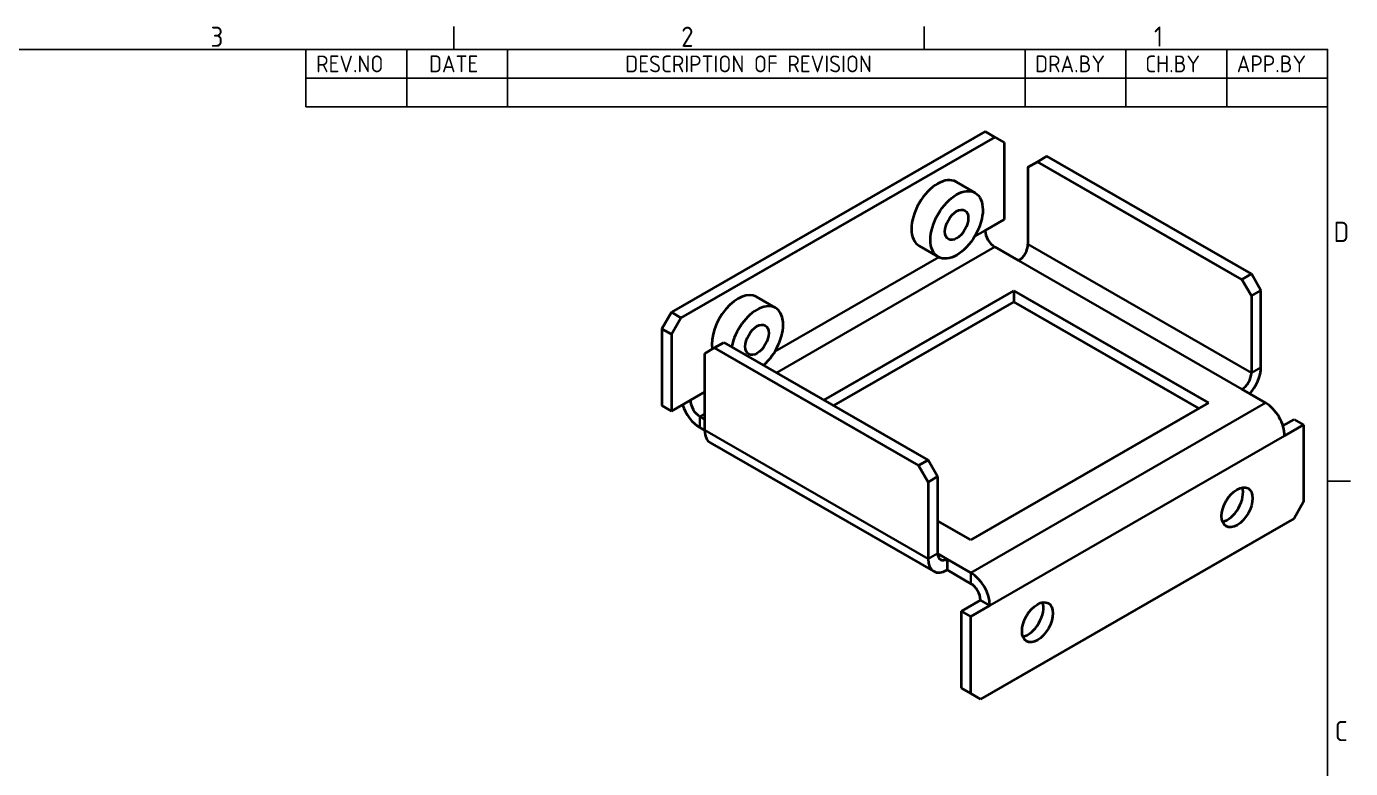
# Model space of a CAD drawing. Header units: millimetres. Extents: x 0 to 420, y 0 to 297.
# Drawn here: x 216.4 to 413.4, y 180 to 290.4 of the extents above; entities that cross this region are included whole.
import ezdxf

# ---------------------------------------------------------------- set-up
doc = ezdxf.new("R2010")
doc.units = ezdxf.units.MM
doc.layers.get('0').update_dxf_attribs({"color": 3, "lineweight": 25})
for name, color, linetype, lineweight in [('가시적인 것(ISO)', 3, 'Continuous', 40), ('가시적인 좁은 것(ISO)', 3, 'Continuous', 35), ('경계(ISO)', 7, 'Continuous', 25), ('기호(ISO)', 5, 'Continuous', 25)]:
    doc.layers.add(name, color=color, linetype=linetype, lineweight=lineweight)
doc.styles.add('ISO Proportiona M2B', font='isocp.shx')
doc.styles.add('문자 텍스트_M2B', font='isocp.shx')

# ---------------------------------------------------------------- blocks, each defined once
blk = doc.blocks.new('경계 Default Border')
at = {"layer": '경계(ISO)'}
for p, q in [((280, 287.0000076293945), (280, 290.4000091552734)), ((350, 287.0000076293945), (350, 290.4000091552734)), ((410, 222.7499961853027), (413.4000015258789, 222.7499961853027))]:
    blk.add_line(p, q, dxfattribs=at)
at = {"layer": '경계(ISO)', "flags": 128}
blk.add_lwpolyline([(10, 10), (10, 287.0000076293945), (410, 287.0000076293945), (410, 10), (10, 10)], dxfattribs=at)
at = {"layer": '경계(ISO)', "color": 2, "char_height": 3.00000011920929, "attachment_point": 7, "style": '문자 텍스트_M2B'}
for s, insert in [('3', (243.8325386494398, 287.3713945155963)), ('2', (313.8325386494398, 287.3713945155963)), ('1', (384.1668652743101, 287.4)), ('D', (410.878270202895, 258.3463944559917)), ('C', (411.0445395201643, 184.0963944559917))]:
    blk.add_mtext(s, dxfattribs=dict(at, insert=insert))
blk = doc.blocks.new('리비전 내역')
at = {"layer": '기호(ISO)'}
for p, q in [((258, 287.0000076293945), (410, 287.0000076293945)), ((258, 287.0000076293945), (258, 282.7200076293945)), ((273, 287.0000076293945), (273, 282.7200076293945)), ((288, 287.0000076293945), (288, 282.7200076293945)), ((365, 287.0000076293945), (365, 282.7200076293945)), ((380, 287.0000076293945), (380, 282.7200076293945)), ((395, 287.0000076293945), (395, 282.7200076293945)), ((410, 287.0000076293945), (410, 282.7200076293945)), ((258, 282.7200076293945), (410, 282.7200076293945)), ((258, 282.7200076293945), (258, 278.4400076293945)), ((273, 282.7200076293945), (273, 278.4400076293945)), ((288, 282.7200076293945), (288, 278.4400076293945)), ((365, 282.7200076293945), (365, 278.4400076293945)), ((380, 282.7200076293945), (380, 278.4400076293945)), ((395, 282.7200076293945), (395, 278.4400076293945)), ((410, 282.7200076293945), (410, 278.4400076293945)), ((258, 278.4400076293945), (410, 278.4400076293945))]:
    blk.add_line(p, q, dxfattribs=at)
at = {"layer": '기호(ISO)', "color": 2, "char_height": 2.5, "attachment_point": 7, "style": 'ISO Proportiona M2B'}
for s, insert in [('REV.NO', (259.5271157026291, 283.5831900503393)), ('DATE', (276.3142317728366, 283.5831900503393)), ('DESCRIPTION OF REVISION', (305.5070204333629, 283.5831900503393)), ('DRA.BY', (366.4757339553204, 283.5831900503393)), ('CH.BY', (382.8642915086117, 283.5831900503393)), ('APP.BY', (396.4777339604404, 283.5831900503393))]:
    blk.add_mtext(s, dxfattribs=dict(at, insert=insert))

msp = doc.modelspace()

# ---------------------------------------------------------------- linework, layer by layer
at = {"layer": '가시적인 것(ISO)'}
for p, q in [((359.0518531766481, 274.7654023322808), (312.3828056183429, 247.8904852219987)), ((360.4660667390214, 273.9510109046962), (313.7970191807162, 247.0760937944141)), ((359.0518531766481, 274.7654023322808), (360.4660667390214, 273.9510109046962)), ((360.4660667390214, 273.9510109046962), (361.8802803013938, 273.1303080825952)), ((361.8802803013938, 273.1303080825952), (361.8802803013909, 261.6846483347979)), ((365.4158142073275, 269.4655466584649), (366.8300277697012, 270.2862494805657)), ((366.8300277697012, 270.2862494805657), (368.2442413320741, 271.10064090815)), ((397.2356193607272, 252.7768337874978), (366.8300277697012, 270.2862494805657)), ((398.6498329231002, 253.5912252150821), (368.2442413320741, 271.10064090815)), ((365.4158142073275, 269.4655466584649), (365.4158142073245, 258.0198869106677)), ((354.7254625284954, 267.2904942392482), (357.553889653242, 265.6617113840791)), ((359.0518531766451, 260.0558654796292), (361.8802803013909, 261.6846483347979)), ((349.2361082010694, 257.7580764416499), (352.0645353258161, 256.1292935864808)), ((364.0016006449512, 255.570401233398), (360.4660667390179, 257.6063798023594)), ((398.6498329231002, 253.5912252150821), (397.2356193607272, 252.7768337874978)), ((397.2356193607272, 252.7768337874978), (398.6498329231001, 250.327348110228)), ((400.0640464854731, 251.1417395378123), (398.6498329231002, 253.5912252150821)), ((325.0269777186649, 250.1882742599778), (327.8554048434115, 248.5594914048087)), ((335.0595422277317, 234.8318211053239), (363.2944938637658, 251.0912483816837)), ((363.2944938637658, 251.0912483816837), (392.2858718924185, 234.3962241162005)), ((363.2944938637658, 251.0912483816837), (363.2944938637655, 249.4561541319984)), ((398.6498329231001, 250.327348110228), (400.0640464854731, 251.1417395378123)), ((398.6498329231001, 250.327348110228), (398.6498329230972, 238.8816883624307)), ((400.0640464854701, 239.6960797900151), (400.0640464854731, 251.1417395378123)), ((363.2944938637655, 249.4561541319984), (336.479235746929, 234.0142739804814)), ((390.8661783732208, 233.5786769913577), (363.2944938637655, 249.4561541319984)), ((312.3828056183429, 247.8904852219987), (310.9685920559696, 245.440999544729)), ((313.7970191807162, 247.0760937944141), (312.3828056183429, 247.8904852219987)), ((312.3828056183429, 244.6266081171445), (313.7970191807162, 247.0760937944141)), ((310.9685920559696, 245.440999544729), (312.3828056183429, 244.6266081171445)), ((310.9685920559696, 245.440999544729), (310.9685920559667, 233.9953397969318)), ((312.3828056183429, 244.6266081171445), (312.3828056183399, 233.1809483693473)), ((317.3325530866493, 241.7762381205986), (318.7467666490231, 242.5969409426993)), ((318.7467666490231, 242.5969409426993), (320.160980211396, 243.4113323702836)), ((318.7467666490231, 242.5969409426993), (349.1523582400492, 225.0875252496315)), ((320.160980211396, 243.4113323702836), (350.5665718024221, 225.9019166772158)), ((317.3325530866464, 230.3305783728013), (317.3325530866493, 241.7762381205986)), ((400.7711532666572, 234.3962241161998), (397.2356193607239, 236.4322026851611)), ((312.3828056183399, 233.1809483693473), (315.2112327430856, 234.8097312245158)), ((392.2858718924185, 234.3962241162005), (356.9305328330964, 214.0364384265929)), ((310.9685920559667, 233.9953397969318), (312.3828056183399, 233.1809483693473)), ((316.6254463054585, 232.360245547246), (317.3325530866468, 231.9530498334527)), ((317.3325742388894, 230.3179434030008), (316.6254463054581, 230.7251512975606)), ((403.3504859394992, 230.9825916620498), (405.0137939537756, 231.9404270444132)), ((406.4280075161489, 231.1260356168287), (403.5995803914029, 229.49725276166)), ((405.0137939537756, 231.9404270444132), (406.4280075161489, 231.1260356168287)), ((406.4280075161489, 231.1260356168287), (406.428007516146, 219.6803758690314)), ((351.3988700808283, 209.3548289351518), (318.1648513650555, 228.4930274833887)), ((350.5665718024221, 225.9019166772158), (349.1523582400492, 225.0875252496315)), ((349.1523582400492, 225.0875252496315), (350.5665718024221, 222.6380395723616)), ((351.980785364795, 223.4524309999459), (350.5665718024221, 225.9019166772158)), ((350.5665718024221, 222.6380395723616), (351.980785364795, 223.4524309999459)), ((350.5665718024221, 222.6380395723616), (350.5665718024192, 211.1923798245644)), ((351.980785364795, 223.4524309999459), (351.980785364792, 212.0067712521487)), ((406.428007516146, 219.6803758690314), (405.0137939537726, 217.2308901917618)), ((356.9305328330964, 214.0364384265929), (351.9807853647933, 216.8868084231369)), ((405.0137939537726, 217.2308901917618), (358.3447463954674, 190.3559730814798)), ((353.3949989271645, 211.1860684300477), (353.3949989271641, 209.5509741803624)), ((353.3949989271645, 211.1860684300477), (356.9305328330978, 209.1500898610863)), ((356.9305328330973, 207.514995611401), (353.3949989271641, 209.5509741803624)), ((355.5163192707246, 203.4367270789626), (358.3447463954702, 205.0655099341311)), ((359.7589599578436, 204.2511185065466), (358.3447463954702, 205.0655099341311)), ((356.9305328330979, 202.6223356513781), (355.5163192707246, 203.4367270789626)), ((355.5163192707216, 191.9910673311653), (355.5163192707246, 203.4367270789626)), ((359.7589599578436, 204.2511185065466), (356.9305328330979, 202.6223356513781)), ((356.930532833095, 191.1766759035808), (356.9305328330979, 202.6223356513781)), ((356.930532833095, 191.1766759035808), (355.5163192707216, 191.9910673311653)), ((355.5163192707216, 191.9910673311653), (356.9305328330941, 191.1703645090643)), ((358.3447463954674, 190.3559730814798), (356.930532833095, 191.1766759035808)), ((356.9305328330941, 191.1703645090643), (358.3447463954674, 190.3559730814798))]:
    msp.add_line(p, q, dxfattribs=at)
for centre, major_axis, ratio, start_param, end_param in [((351.9807853647824, 262.5242853404491), (-2.744677163713003, -4.766208898799165), 0.5780931159156388, 3.141592674663238, 6.283185307179595), ((360.4660667390184, 259.2414740520447), (-0.9980644231682627, 1.73316687229067), 0.5780931159159813, 0.7873318718207152, 2.358128198615596), ((364.0016006449516, 257.2054954830833), (-0.9980644231684669, -1.733166872290544), 0.5780931159156389, 0.7834644549743359, 2.354260781769254), ((322.2823005549518, 245.4220653611787), (2.744677163713287, 4.766208898798999), 0.5780931159156389, 0, 2.53097171414368), ((325.1107276796984, 243.7932825060096), (2.744677163713288, 4.766208898798998), 0.5780931159156388, 4.178033609367628, 8.388337004991762), ((397.2356193607243, 238.0672969348464), (-0.9980644231684669, -1.733166872290544), 0.5780931159156389, 0.7834644549743359, 2.354260781769254), ((397.2356193607243, 238.0672969348464), (1.996128846336739, 3.466333744581227), 0.5780931159156389, 4.350291589648608, 5.495853435358811), ((316.6254463054589, 233.9953397969313), (0.9980644231684661, -1.733166872290545), 0.5780931159159812, 3.928924525410036, 5.499720852204918), ((400.7711532666564, 231.1260356168291), (-1.996128846336929, 3.466333744581094), 0.5780931159159798, 3.928924525410025, 5.499720852204944), ((316.6254463054589, 233.9953397969313), (-1.996128846336528, 3.46633374458133), 0.5780931159159789, 1.210160681113727, 2.358128198615605), ((320.1609802113922, 231.9593612279699), (-1.996128846336747, -3.466333744581229), 0.5780931159156389, 5.49585343535882, 6.283185307179608), ((395.1142990171637, 219.6993100525818), (1.621854687648425, 2.816396167472332), 0.5780931159156388, 3.590857700694123, 5.83392026007439), ((353.394998927165, 212.821162679733), (-1.996128846336731, -3.466333744581214), 0.5780931159156388, 5.495853435358811, 7.0666497621537), ((353.394998927165, 212.821162679733), (-0.9980644231683676, -1.733166872290611), 0.5780931159156388, 5.495853435358811, 7.066649762153751), ((356.9305328330969, 205.8799013617157), (1.996128846336522, -3.466333744581335), 0.5780931159159813, 0.7873318718207258, 2.358128198615621), ((356.9305328330969, 205.8799013617157), (-0.9980644231684681, 1.733166872290549), 0.5780931159159813, 3.928924525410036, 5.499720852204944), ((365.4158142073331, 202.5970900733114), (1.621854687648424, 2.816396167472331), 0.5780931159156389, 3.590857700694123, 5.83392026007439)]:
    msp.add_ellipse(centre, major_axis=major_axis, ratio=ratio, start_param=start_param, end_param=end_param, dxfattribs=at)
for centre, major_axis, ratio in [((354.809212489529, 260.89550248528), (-2.744677163713285, -4.766208898799001), 0.5780931159156388), ((354.809212489529, 260.89550248528), (-1.226870692179838, -2.130495377763154), 0.5780931159156388), ((325.1107276796984, 243.7932825060096), (-1.226870692179838, -2.130495377763154), 0.5780931159156388), ((396.528512579537, 218.8849186249973), (-1.621854687648761, -2.816396167472137), 0.578093115915639), ((366.8300277697064, 201.7826986457269), (-1.621854687648761, -2.816396167472137), 0.578093115915639)]:
    msp.add_ellipse(centre, major_axis=major_axis, ratio=ratio, dxfattribs=at)
at = {"layer": '가시적인 좁은 것(ISO)'}
for p, q in [((357.4668658686997, 259.143131992436), (359.0518531766451, 260.0558654796292)), ((365.4158142073245, 258.0198869106677), (398.6498329230972, 238.8816883624307)), ((327.7683810588691, 242.0409120131656), (352.1515591103567, 256.0822504013188)), ((360.4660667390179, 257.6063798023594), (327.9884744158652, 238.9037782432467)), ((397.2356193607239, 236.4322026851611), (364.0016006449512, 255.570401233398)), ((398.6498329230972, 238.8816883624307), (400.0640464854701, 239.6960797900151)), ((315.2112327430856, 234.8097312245158), (317.3325530866479, 236.031318365894)), ((356.9305328330978, 209.1500898610863), (400.7711532666572, 234.3962241161998)), ((317.3325530866471, 232.7674412610393), (316.6254463054585, 232.360245547246)), ((316.6254463054585, 232.360245547246), (316.6254463054581, 230.7251512975606)), ((317.3325530866464, 230.3305783728013), (350.5665718024192, 211.1923798245644)), ((403.5995803914029, 229.49725276166), (359.7589599578436, 204.2511185065466)), ((350.5665718024192, 211.1923798245644), (351.980785364792, 212.0067712521487)), ((351.9807959409135, 212.0004537672484), (353.3949989271645, 211.1860684300477)), ((356.9305328330978, 209.1500898610863), (356.9305328330973, 207.514995611401))]:
    msp.add_line(p, q, dxfattribs=at)

# ---------------------------------------------------------------- block references
msp.add_blockref('경계 Default Border', (0, 0))
at = {"layer": '기호(ISO)'}
msp.add_blockref('리비전 내역', (0, 0), dxfattribs=at)

doc.saveas('drawing.dxf')
